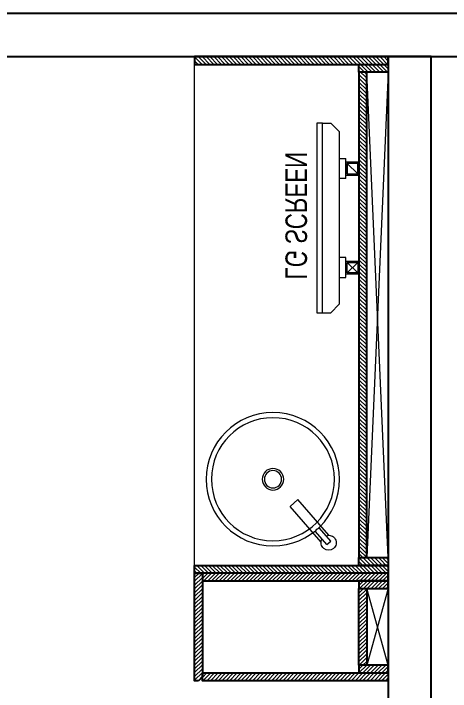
# Model space of a CAD drawing. Header units: feet. Extents: x 10235017 to 10242629, y -6289689 to -6273372.
# Drawn here: x 10239676 to 10240691, y -6278199 to -6276624 of the extents above; entities that cross this region are included whole.
import ezdxf

# ---------------------------------------------------------------- set-up
doc = ezdxf.new("R2010")
doc.units = ezdxf.units.FT
doc.header["$LTSCALE"] = 33
doc.header["$MEASUREMENT"] = 0
for name, color, linetype, lineweight in [('Floor-Unit', 1, 'Continuous', 13), ('LENS-DIM', 252, 'Continuous', 5), ('LENS-PARTITION', 21, 'Continuous', 25), ('LK-FF&E WALL', 1, 'Continuous', 9), ('LK-IT', 3, 'Continuous', 18), ('LN-ELEVATION-1', 81, 'Continuous', 25), ('LN-ELEVATION-2', 103, 'Continuous', 20), ('LN-ELEVATION-3', 125, 'Continuous', 18), ('LN-HATCH', 251, 'Continuous', 0), ('TV', 92, 'Continuous', 18)]:
    doc.layers.add(name, color=color, linetype=linetype, lineweight=lineweight)
doc.styles.get("Standard").update_dxf_attribs({"font": 'GILC____.TTF'})
pattern_1 = [(44.99999999999998, (35858.5, -100655.3575484328), (-4.419417382415918, 4.419417382415923), [])]

# ---------------------------------------------------------------- blocks, each defined once
blk = doc.blocks.new('A$C41066904')
at = {"layer": 'LENS-DIM', "color": 2}
blk.add_lwpolyline([(-480, 2230), (-480, 2490), (-230, 2490), (-230, 6740), (-480, 6740), (-480, 7000), (-230, 7000), (-230, 8487.380506354384), (-7350, 8487.380506354384), (-7350, 6990), (-7100, 6990), (-7100, 6730), (-7350, 6730), (-7350, 2500), (-7100, 2500), (-7100, 2240)], dxfattribs=at)
blk = doc.blocks.new('rtf')
at = {"color": 0, "linetype": 'ByBlock', "lineweight": -2}
for p, q in [((16425.26329468148, -172793.1007600746), (16535.26329468148, -172793.1007600746)), ((16535.26329468148, -172793.1007600746), (16535.26329468148, -172817.1007600746)), ((16412.5253540573, -172798.8148984113), (16452.40026456733, -172798.8148984113)), ((16412.5253540573, -172810.8148984113), (16412.5253540573, -172798.8148984113)), ((16412.5253540573, -172810.8148984113), (16452.40026456733, -172810.8148984113)), ((16425.26329468148, -172817.1007600746), (16535.26329468148, -172817.1007600746))]:
    blk.add_line(p, q, dxfattribs=at)
for centre, radius, start, end in [((16412.5253540573, -172805.1007600746), 17.5, 21.05058810897431, 340.9421780194656), ((16444.53660690578, -172804.8148984114), 9.891264419597851, 322.656233941354, 37.34376605891414)]:
    blk.add_arc(centre, radius, start, end, dxfattribs=at)
blk = doc.blocks.new('dsg')
at = {"color": 0, "linetype": 'ByBlock', "lineweight": -2}
for radius in [155, 143, 25, 20]:
    blk.add_circle((11491.5035008227, -171102.5847399924), radius, dxfattribs=at)
blk.add_blockref('rtf', (-5117.472106590168, 1702.9323767405), dxfattribs=at)
blk = doc.blocks.new('CLINIC - CABINET SINK')
at = {"layer": 'LN-HATCH', "ltscale": 0.5}
h = blk.add_hatch(dxfattribs=at)
h.set_pattern_fill('ANSI31', color=256, scale=2)
h.set_pattern_definition([(45, (4052861.500382861, 1708016.355767586), (-4.490128060534575, 4.490128060534575), [])])
h.paths.add_polyline_path([(-563.359543572413, 156.9999999999999), (564.640456427587, 156.9999999999999), (564.640456427587, 174.9999999999999), (-563.359543572413, 174.9999999999999)])
h.paths.add_polyline_path([(582.6404564275867, 225), (600.6404564275867, 225), (600.6404564275867, -225), (582.6404564275867, -225)])
h.paths.add_polyline_path([(564.640456427587, 225), (582.6404564275867, 225), (582.6404564275867, 156.9999999999999), (564.640456427587, 156.9999999999999)])
h.paths.add_polyline_path([(-581.359543572413, 225), (-599.359543572413, 225), (-599.359543572413, -225), (-581.359543572413, -225)])
h.paths.add_polyline_path([(-581.359543572413, 225), (-563.359543572413, 225), (-563.359543572413, 156.9999999999999), (-581.359543572413, 156.9999999999999)])
at = {"layer": 'LN-ELEVATION-1', "ltscale": 0.5}
for points in [[(-581.359543572413, 225), (-599.359543572413, 225), (-599.359543572413, -225), (-581.359543572413, -225)], [(-581.359543572413, 225), (-563.359543572413, 225), (-563.359543572413, 156.9999999999999), (-581.359543572413, 156.9999999999999)], [(564.640456427587, 225), (582.6404564275867, 225), (582.6404564275867, 156.9999999999999), (564.640456427587, 156.9999999999999)], [(582.6404564275867, 225), (600.6404564275867, 225), (600.6404564275867, -225), (582.6404564275867, -225)], [(-563.359543572413, 156.9999999999999), (564.640456427587, 156.9999999999999), (564.640456427587, 174.9999999999999), (-563.359543572413, 174.9999999999999)]]:
    blk.add_lwpolyline(points, close=True, dxfattribs=at)
at = {"layer": 'LN-ELEVATION-2', "ltscale": 0.5}
blk.add_line((582.6404564275867, -225), (-581.359543572413, -225), dxfattribs=at)
at = {"layer": 'LN-HATCH', "ltscale": 0.5}
for p, q in [((564.640456427587, 225), (-563.359543572413, 174.9999999999999)), ((-563.359543572413, 225), (564.640456427587, 174.9999999999999))]:
    blk.add_line(p, q, dxfattribs=at)
at = {"layer": 'LN-ELEVATION-3', "xscale": -1, "rotation": 41.1558274151866}
blk.add_blockref('dsg', (-103569.3304926871, 136346.6509754679), dxfattribs=at)
blk = doc.blocks.new('CLINIC SCREEN')
at = {"layer": 'TV'}
for p, q in [((-103.1090284836336, 42.85441964946222), (-127.4114311772946, 18.55201695591665)), ((-127.4114311772946, 42.85441964946222), (-103.1090284836336, 18.55201695591665)), ((102.7052824410566, 42.85441964946222), (127.007685134602, 18.55201695591665))]:
    blk.add_line(p, q, dxfattribs=at)
at = {"layer": 'TV', "ltscale": 12}
for p, q in [((-220.0000000000082, -19.41163062257681), (-200.5883693773149, 0)), ((200.5883693773149, 0), (-200.5883693773149, 0)), ((-138.5315413423604, 0), (-138.5315413423604, 15.514207008644)), ((-138.5315413423604, 15.514207008644), (-91.98892031613741, 15.514207008644)), ((-91.98892031613741, 15.514207008644), (-91.98892031613741, 0)), ((91.98892031610741, 15.514207008644), (91.98892031610741, 0)), ((91.98892031610741, 15.514207008644), (138.5315413423595, 15.514207008644)), ((138.5315413423595, 0), (138.5315413423595, 15.514207008644)), ((219.9999999999918, -19.41163062257681), (200.5883693773149, 0)), ((-220.0000000000082, -38.82326124538668), (-220.0000000000082, -19.41163062257681)), ((219.9999999999918, -38.82326124538668), (219.9999999999918, -19.41163062257681))]:
    blk.add_line(p, q, dxfattribs=at)
at = {"layer": 'TV'}
for points in [[(-130.4492315140169, 15.51421661919448), (-100.0712281470269, 15.51421661919448), (-100.0712281470269, 45.89221998606814), (-130.4492315140169, 45.89221998606814)], [(-127.4114311772946, 18.55201695591665), (-103.1090284836336, 18.55201695591665), (-103.1090284836336, 42.85441964946222), (-127.4114311772946, 42.85441964946222)], [(130.0454854713243, 15.51421661919448), (99.66748210433435, 15.51421661919448), (99.66748210433435, 45.89221998606814), (130.0454854713243, 45.89221998606814)], [(127.007685134602, 18.55201695591665), (102.7052824410566, 18.55201695591665), (102.7052824410566, 42.85441964946222), (127.007685134602, 42.85441964946222)]]:
    blk.add_lwpolyline(points, close=True, dxfattribs=at)
at = {"layer": 'TV', "ltscale": 12}
blk.add_lwpolyline([(-220.0000000000082, -51.71278328332107), (-220.0000000000082, -38.82326124538668), (219.9999999999918, -38.82326124538668), (219.9999999999918, -51.71278328332107)], close=True, dxfattribs=at)
at = {"layer": 'Floor-Unit', "color": 0, "ltscale": 2, "insert": (5.199680584678389, -100.4085774972336), "char_height": 50, "attachment_point": 5}
blk.add_mtext_dynamic_manual_height_columns('LG SCREEN', width=466.4796511627907, gutter_width=12.5, heights=[0], dxfattribs=at)
blk = doc.blocks.new('CLINIC - MOP CLOSET')
at = {"layer": 'LN-HATCH', "ltscale": 0.5}
h = blk.add_hatch(dxfattribs=at)
h.set_pattern_fill('ANSI31', color=256, scale=50, angle=360)
h.set_pattern_definition(pattern_1)
h.paths.add_polyline_path([(-106.3595435724128, 216), (-124.3595435724128, 216), (-124.3595435724128, -216), (-106.3595435724128, -216)])
h = blk.add_hatch(dxfattribs=at)
h.set_pattern_fill('ANSI31', color=256, scale=50, angle=360)
h.set_pattern_definition(pattern_1)
h.paths.add_polyline_path([(-106.3595435724128, 216), (-88.35954357241282, 216), (-88.35954357241282, 148), (-106.3595435724128, 148)])
h = blk.add_hatch(dxfattribs=at)
h.set_pattern_fill('ANSI31', color=256, scale=50, angle=360)
h.set_pattern_definition(pattern_1)
h.paths.add_polyline_path([(89.64045642758717, 216), (107.6404564275872, 216), (107.6404564275872, 148), (89.64045642758717, 148)])
h = blk.add_hatch(dxfattribs=at)
h.set_pattern_fill('ANSI31', color=256, scale=50, angle=360)
h.set_pattern_definition(pattern_1)
h.paths.add_polyline_path([(107.6404564275872, 216), (125.6404564275872, 216), (125.6404564275872, -216), (107.6404564275872, -216)])
h = blk.add_hatch(dxfattribs=at)
h.set_pattern_fill('ANSI31', color=256, scale=50, angle=360)
h.set_pattern_definition(pattern_1)
h.paths.add_polyline_path([(-88.35954357241282, 148), (89.64045642758717, 148), (89.64045642758717, 166), (-88.35954357241282, 166)])
h = blk.add_hatch(dxfattribs=at)
h.set_pattern_fill('ANSI31', color=256, scale=50, angle=360)
h.set_pattern_definition([(44.99999999999998, (35894.5, -101037.3575484328), (-4.419417382415918, 4.419417382415923), [])])
h.paths.add_polyline_path([(-115.3595435724055, -216), (-124.3595435724128, -225), (-124.3595435724128, -234), (125.6404564275872, -234), (125.6404564275872, -216)])
at = {"layer": 'LN-ELEVATION-1', "ltscale": 0.5}
for points in [[(-106.3595435724128, 216), (-124.3595435724128, 216), (-124.3595435724128, -216), (-106.3595435724128, -216)], [(-106.3595435724128, 216), (-88.35954357241282, 216), (-88.35954357241282, 148), (-106.3595435724128, 148)], [(89.64045642758717, 216), (107.6404564275872, 216), (107.6404564275872, 148), (89.64045642758717, 148)], [(107.6404564275872, 216), (125.6404564275872, 216), (125.6404564275872, -216), (107.6404564275872, -216)], [(-88.35954357241282, 148), (89.64045642758717, 148), (89.64045642758717, 166), (-88.35954357241282, 166)], [(-124.3595435724128, -225), (-124.3595435724128, -234), (125.6404564275872, -234), (125.6404564275872, -216), (-115.3595435724128, -216)]]:
    blk.add_lwpolyline(points, close=True, dxfattribs=at)
at = {"layer": 'LN-HATCH', "ltscale": 0.5}
for p, q in [((89.64045642758717, 216), (-88.35954357241282, 166)), ((-88.35954357241282, 216), (89.64045642758717, 166))]:
    blk.add_line(p, q, dxfattribs=at)

msp = doc.modelspace()

# ---------------------------------------------------------------- linework, layer by layer
at = {"layer": 'LENS-PARTITION'}
for points in [[(10242396.71248706, -6276624.432975621), (10238046.71248706, -6276624.432975621), (10238046.71248706, -6276724.432975621), (10242396.71248706, -6276724.432975621)], [(10240546.71248706, -6278324.432975621), (10240646.71248706, -6278324.432975621), (10240646.71248706, -6276724.432975621), (10240546.71248706, -6276724.432975621)]]:
    msp.add_lwpolyline(points, close=True, dxfattribs=at)

# ---------------------------------------------------------------- block references
msp.add_blockref('A$C41066904', (10242626.71248706, -6285111.813481975), dxfattribs=at)
at = {"layer": 'LK-FF&E WALL', "rotation": 269.9999999999999}
msp.add_blockref('CLINIC - CABINET SINK', (10240321.71248706, -6277323.792519194), dxfattribs=at)
at = {"layer": 'LK-FF&E WALL', "xscale": -1, "rotation": 270}
msp.add_blockref('CLINIC - MOP CLOSET', (10240330.71248706, -6278050.073432047), dxfattribs=at)
at = {"layer": 'LK-IT', "xscale": -1, "rotation": 270}
msp.add_blockref('CLINIC SCREEN', (10240432.82026708, -6277099.43297562), dxfattribs=at)

doc.saveas('drawing.dxf')
